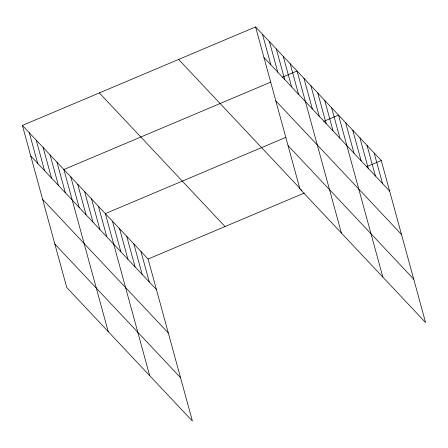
<?xml version="1.0" encoding="UTF-8"?>
<svg xmlns="http://www.w3.org/2000/svg" width="448" height="448" viewBox="0 0 448 448"><rect width="100%" height="100%" fill="white"/><g stroke="black" fill="none" stroke-linecap="round" stroke-linejoin="round"><path stroke-width="0.67" d="M22.4 125.429L148.086 259.045L192.41 421.075L66.73 287.465L22.4 125.429L255.59 26.925L381.27 160.535L425.6 322.571L299.914 188.955L255.59 26.925M270.771 82.124L63.874 169.523L108.203 331.554M282.313 77.246L297.063 71.014L341.393 233.05M285.958 137.323L105.353 213.618L149.677 375.648M323.792 121.341L338.542 115.108L382.866 277.144M148.086 259.045L304.321 193.043M366.526 166.768L381.27 160.535M263.95 57.49L389.637 191.106M275.817 100.873L401.503 234.489M288.047 145.572L413.734 279.188M178.634 59.433L300.048 188.502M300.994 189.51L301.946 190.523M99.35 92.921L225.036 226.537M30.761 155.999L156.447 289.61M42.633 199.382L168.314 332.993M54.858 244.082L180.544 377.692M374.153 152.964L382.514 183.534M367.03 145.393L375.39 175.963M359.906 137.822L368.267 168.392M352.783 130.25L361.15 160.821M345.66 122.679L354.026 153.25M331.626 107.761L339.987 138.326M324.716 100.414L333.077 130.978M317.8 93.061L326.166 123.631M310.89 85.714L319.25 116.284M303.979 78.366L312.34 108.931M290.153 63.666L298.514 94.237M283.237 56.319L291.603 86.884M276.326 48.972L284.687 79.537M269.416 41.619L277.777 72.19M262.5 34.272L270.861 64.842M140.963 251.474L149.324 282.038M133.84 243.902L142.201 274.467M126.717 236.331L135.083 266.896M119.594 228.76L127.96 259.325M112.476 221.189L120.837 251.754M98.437 206.265L106.803 236.835M91.526 198.918L99.887 229.488M84.616 191.57L92.977 222.135M77.7 184.218L86.061 214.788M70.79 176.87L79.15 207.441M56.963 162.176L65.324 192.741M50.053 154.823L58.414 185.394M43.137 147.476L51.498 178.046M36.226 140.129L44.587 170.694M29.31 132.776L37.677 163.346"/></g></svg>
